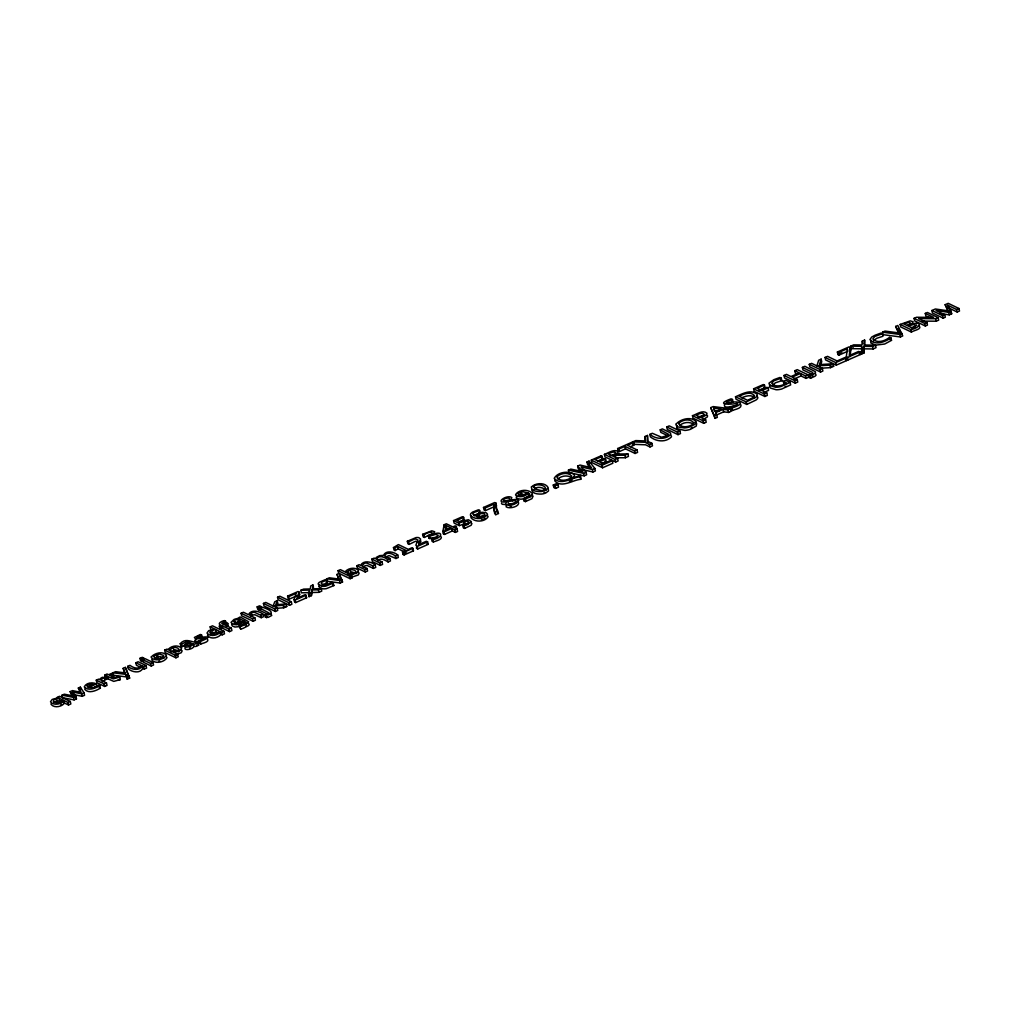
<?xml version="1.0" encoding="UTF-8"?>
<svg xmlns="http://www.w3.org/2000/svg" width="1010" height="1010" viewBox="0 0 1010 1010"><rect width="100%" height="100%" fill="white"/><g stroke="black" fill="none" stroke-linecap="round" stroke-linejoin="round"><path stroke-width="1.5" d="M647.448 435.449L647.423 441.181L651.917 443.34L652.485 445.852L649.998 446.938L645.529 444.791L633.459 444.337L632.904 441.837L635.732 440.587L645.1 440.928L645.15 436.459L647.448 435.449L647.991 442.254M645.68 441.951L645.15 436.459M493.827 504.154L494.029 510.694L495.784 514.683L498.46 513.497L496.188 508.068L496.036 503.182L494.698 502.538L483.5 507.462L484.055 509.962L485.393 510.606L494.382 506.666L493.827 504.154L484.838 508.106L483.5 507.462M494.382 506.666L494.584 513.206L495.784 514.683M51.068 703.705L51.055 704.311C54.048 708.199 61.143 706.987 64.097 703.591L63.605 700.385L67.948 702.468L70.283 701.445L70.839 703.957L68.503 704.98L64.173 702.897M207.568 634.962L207.555 635.568C210.547 639.469 217.642 638.244 220.597 634.848L220.104 631.641L221.581 632.361L223.917 631.326L224.485 633.838L222.149 634.861L220.672 634.154M243.839 620.898L243.814 621.567C240.973 624.837 233.853 626.288 231.012 622.413L233.941 619.534A5.517 2.171 -12.6 0 1 237.426 618.549L240.153 616.958L248.637 621.756L246.263 624.256L240.115 626.629L239.143 625.91L245.266 623.612A3.649 1.439 -12.6 0 0 245.948 622.135L243.839 620.898L244.382 624.079L243.094 625.405M496.036 503.182L496.743 510.58M873.435 340.824L876.655 338.325L882.942 336.267L882.386 333.755L874.824 336.444L872.842 338.931C877.109 343.829 885.366 340.888 889.633 337.226L890.934 337.858L891.502 340.357L884.672 344.031L875.493 345.167L872.552 346.43L863.866 346.342L864.093 352.907L861.745 353.942L861.593 346.291L850.761 346.152L851.316 348.652L862.161 348.803L861.593 346.291M861.745 353.942L862.06 350.091M850.761 346.152L853.677 344.865L861.921 344.966L862.288 341.077L864.623 340.054L864.219 344.991L875.481 345.155L876.036 347.655L873.12 348.942L864.434 348.841M864.888 346.266L864.623 340.054M864.093 352.907L863.866 346.342M63.605 700.385L63.542 701.079C60.587 704.475 53.479 705.7 50.5 701.798L52.179 699.438L58.125 697.746L57.229 697.304L59.565 696.281L70.283 701.445M220.104 631.641L220.041 632.348C217.087 635.745 209.979 636.957 207 633.055L208.679 630.694L214.625 629.003L210.156 626.856L210.711 629.356M300.803 590.32L303.568 589.108L310.335 588.931L310.689 585.977L312.948 584.992L312.507 588.855L321.205 588.603L321.761 591.115L319.008 592.327L312.039 592.516L311.421 595.648L309.085 596.683L308.517 594.17L309.338 590.08L300.803 590.32L301.359 592.832L309.893 592.58M231.643 624.332L232.262 625.973L234.926 627.033L240.67 626.503M837.378 352.023L849.158 346.847L850.294 347.402L849.271 355.545L858.651 351.43L859.864 352.01L860.419 354.523L848.072 359.939L846.86 359.358L846.292 356.846L847.314 348.702L838.515 352.566L837.378 352.023L837.934 354.535L839.07 355.078L847.87 351.215L847.314 348.702M850.003 356.694L850.849 349.902L850.294 347.402M416.537 546.928L416.524 548.342L417.774 548.935L428.164 544.377L427.609 541.865L426.346 541.259L418.771 544.592L418.695 542.736L420.627 539.125L418.935 537.699A5.138 2.02 -12.6 0 0 416.032 537.585L407.346 541.272L407.901 543.784L409.164 544.39L415.514 541.284L418.342 541.991M219.7 625.897L220.761 627.361M554.894 480.015L554.755 480.836C561.434 488.587 572.796 479.876 580.788 479.308L580.586 475.533L573.188 477.717L574.538 475.849L573.983 474.233C568.1 470.445 557.57 472.162 554.2 478.336C560.878 486.075 572.228 477.364 580.232 476.808L580.586 475.533M456.343 526.45L454.008 527.485L457.038 528.937L457.593 531.449L455.409 532.409L452.379 530.944L444.526 534.404L443.453 533.873L442.885 531.374L444.147 524.745L446.319 523.786L452.834 526.917L455.169 525.894L456.343 526.45L456.899 528.962M443.453 533.873L443.945 531.222M151.929 659.328L151.803 659.934C155.275 664.315 164.415 662.169 166.978 657.699L166.296 656.601M311.421 595.648L311.471 590.004L318.44 589.815L321.205 588.603M309.085 596.683L309.628 593.943M446.041 525.516L445.082 530.326L450.813 527.813L446.041 525.516L446.117 530.427M833.086 363.777L829.942 365.153L816.888 365.885L818.668 360.242L821.155 359.143L819.426 364.61L833.086 363.777L833.641 366.276L830.51 367.653L820.347 368.233M820.423 365.759L821.723 361.656L821.155 359.143M142.221 665.855C139.632 671.334 131.464 669.605 127.689 666.36L128.245 668.872C132.02 672.117 140.188 673.847 142.776 668.367L142.221 665.855L143.698 666.562L146.021 665.539L146.576 668.052L144.253 669.075L142.776 668.367M287.598 596.127L298.026 591.544L299.086 592.062L296.877 598.299L304.957 594.751L306.03 595.269L306.598 597.769L295.652 602.579L294.579 602.061L294.011 599.561L296.22 593.324L288.658 596.645L287.598 596.127L288.153 598.64L289.226 599.145L296.788 595.824M298.329 598.311L299.654 594.574L299.086 592.062M286.183 603.98L283.204 605.293L273.154 606L274.745 601.771L277.245 600.672L275.743 604.712L286.183 603.98L286.739 606.492L283.772 607.793L276.589 608.298M276.803 605.874L277.813 603.185L277.245 600.672M506.3 505.303L506.174 506.843C509.52 509.28 520.213 506.427 518.42 502.185M471.266 516.123L470.938 517.676C474.839 522.587 484.888 522.107 488.108 516.766L487.552 515.744M523.609 498.523L529.947 495.594L529.682 494.004L528.192 493.006C525.781 496.63 519.165 497.993 515.719 495.178L515.58 494.647C518.698 489.395 528.76 488.777 532.485 493.738L532.119 495.367L530.225 496.945L524.821 499.104L523.609 498.523L524.177 501.036L525.389 501.616L531.916 498.675L533.04 496.251L531.841 494.748M528.192 493.006L528.748 495.519C526.336 499.142 519.721 500.493 516.274 497.69L516.678 495.948M321.748 585.484L327.354 582.593L326.785 580.081L325.599 579.513L319.564 582.164A6.426 2.538 -12.6 0 0 318.188 584.058L321.71 586.229A7.764 3.055 -12.6 0 0 325.75 586.166L333.275 583.073L333.843 585.585L326.306 588.666A7.764 3.055 -12.6 0 1 322.266 588.742L318.743 586.57A6.426 2.538 -12.6 0 1 319.362 585.32M772.334 385.239L775.541 382.74L781.828 380.669L781.273 378.157L779.871 377.488L773.837 379.684L768.989 383.169L769.772 385.492L775.503 387.234A8.345 3.283 -12.6 0 0 781.071 386.527L790.098 382.386L790.653 384.898L781.639 389.039A8.345 3.283 -12.6 0 1 776.059 389.734L770.327 388.004L769.38 386.514L770.15 384.823M85.244 688.176L84.827 689.388C88.59 693.933 96.215 690.752 100.381 688.113L99.813 685.601L98.69 685.058L93.665 687.545L88.337 687.469L96.417 683.922L96.973 686.434L92.933 688.201M419.251 545.236L420.955 540.994M534.138 489.294C537.194 485.86 543.115 487.439 546.145 490.166M677.268 425.652L676.586 427.331L677.521 428.795L684.894 430.437A8.56 3.371 -12.6 0 0 690.449 429.326L696.244 426.081L696.673 423.632M508.434 504.861L508.99 504.041L515.529 503.131M871.264 340.408L870.746 342.87L875.493 345.167M377.614 561.093C380.126 557.04 385.264 560.197 388.118 561.964L390.453 560.941L389.898 558.429L384.621 555.891C386.363 551.005 392.675 553.796 395.415 556.005L397.751 554.982L398.306 557.495L395.97 558.517L389.039 555.576L385.946 556.99M198.086 642.625L196.571 643.509A2.247 0.884 -12.6 0 1 194.122 643.976L193.314 643.85C189.627 649.758 177.318 646.324 189.325 642.246L186.774 641.552L181.434 644.216L180.26 643.648C185.739 637.272 192.178 642.739 198.086 642.625L198.642 645.137L197.127 646.021A2.247 0.884 -12.6 0 1 194.69 646.476L193.869 646.362C192.973 649.695 182.04 651.261 185.638 646.981M724.498 404.518C723.059 409.732 733.601 405.414 736.555 405.565M170.261 652.069L175.311 649.821L179.3 651.248M347.263 574.337L352.313 572.077L356.29 573.503M234.358 623.498L239.042 621.541L242.425 622.45M557.836 478.967C561.522 475.672 567.999 474.725 571.976 478.008M679.667 425.462C683.202 422.281 689.047 421.435 693.188 423.947M195.915 639.128L194.753 640.681L195.384 641.249L198.856 641.375M250.972 616.327L252.614 615.216A1.868 0.732 -12.6 0 1 255.189 614.888L261.224 617.703L263.547 616.681L262.991 614.168C259.216 610.924 251.061 609.207 248.46 614.673L243.41 612.249L241.087 613.272L241.643 615.772L253.081 621.276L255.404 620.254L254.836 617.754L249.748 615.305L252.058 612.704A1.868 0.732 -12.6 0 1 254.634 612.376L260.668 615.191L262.991 614.168M363.171 567.052L364.812 565.941A1.868 0.732 -12.6 0 1 367.387 565.613L373.422 568.415L375.745 567.405L375.177 564.893C371.402 561.636 363.247 559.931 360.646 565.398L359.169 564.691L356.846 565.714L357.414 568.213L365.266 572.001L367.59 570.978L367.034 568.466L361.946 566.017L364.256 563.428A1.868 0.732 -12.6 0 1 366.819 563.1L372.854 565.916L375.177 564.893M102.3 681.624L105.116 680.134L104.548 677.622L102.439 677.293A4.873 1.919 -12.6 0 0 100.129 679.162L100.078 679.844L98.601 679.137L96.278 680.159L96.846 682.659L104.699 686.447L107.022 685.424L106.467 682.924L101.278 680.424L101.745 679.111L104.548 677.622M409.164 544.39L408.595 541.878L414.946 538.772L418.001 540.034L415.855 545.185L417.218 546.435L427.609 541.865M890.934 337.858C885.48 341.872 874.9 345.95 869.926 339.587L871.718 337.037L874.988 335.257L880.96 333.073L882.386 333.755M180.26 643.648L180.815 646.16L182.002 646.728L186.37 644.241M473.892 515.416L480.179 512.928L479.624 510.429L478.374 509.823L472.566 512.095L470.71 513.623L470.382 515.163C474.271 520.074 484.32 519.595 487.552 514.267L486.29 512.815L482.452 512.297A5.732 2.26 -12.6 0 0 478.929 513.042L474.915 515.971L472.756 513.913L474.031 512.411L479.624 510.429M440.713 536.133C443.832 539.365 435.348 541.057 433.416 541.991L432.091 541.36L431.522 538.848L432.861 539.491C441.509 538.545 444.753 530.427 433.088 534.113L434.691 531.74L431.775 530.818L422.622 534.341L423.859 534.934L427.104 532.964L431.017 532.093L432.533 533.267L428.391 535.843L428.947 538.355L437.633 537.017M422.622 534.341L423.177 536.853L424.427 537.446L429.162 534.909L432.495 534.858M53.997 702.493L59.666 700.725L62.077 701.887M210.497 633.75L216.165 631.982L218.577 633.144M393.471 547.572L394.569 548.102L397.536 546.309L405.982 550.374L402.498 551.914L403.053 554.414L404.126 554.932L413.444 550.841L412.888 548.329L411.815 547.811L408.318 549.352L398.407 544.579L393.471 547.572L394.039 550.071L395.137 550.601L398.091 548.809L405.136 552.205M99.813 685.601C95.647 688.239 88.034 691.421 84.272 686.876C86.039 682.684 92.63 681.965 96.417 683.922M483.992 519.115L485.179 518.446M519.026 495.493L525.44 494.18M154.959 658.141L159.845 656.513L164.125 657.952M477.654 517.398L482.035 515.971L484.838 516.501M812.04 376.616L813.126 376.036M119.736 677.091L113.183 678.871L107.338 676.283L104.661 676.473L105.217 678.985L107.893 678.796L113.751 681.384L120.304 679.604L119.736 677.091L118.751 676.612L114.824 677.634L109.661 675.261L113.006 673.796L113.562 676.309L111.34 677.281M60.789 704.753L61.673 704.286M118.284 679.667L120.304 679.604M250.695 615.027L251.869 614.408M347.402 572.544L348.639 571.913M177.911 653.47L178.656 653.104M105.394 677.596L104.838 675.084L107.022 673.998L108.588 674.756L111.933 673.279L113.006 673.796M569.35 481.568L570.536 480.975M691.181 428.051L692.368 427.47M784.934 386.88L786.159 386.274M468.387 523.811L465.231 523.546L459.323 525.629L454.121 523.117L453.553 520.605L458.767 523.117L464.663 521.034L467.832 521.312L468.552 521.892L467.857 523.306L462.744 525.301L463.3 527.813L464.575 528.419L471.115 525.301L471.897 523.622L470.938 522.763M703.048 419.731L707.316 416.953L707.568 415.779L706.52 414.845M428.947 538.355L429.755 537.989M210.156 626.856L212.491 625.821L223.917 631.326M263.433 603.45L265.756 602.427L277.182 607.932L277.737 610.444L275.414 611.467L263.989 605.962L263.433 603.45L274.859 608.954L277.182 607.932M277.548 597.251L279.871 596.228L291.297 601.733L291.865 604.245L289.542 605.268L278.103 599.763L277.548 597.251L288.974 602.755L291.297 601.733M338.072 570.663L340.395 569.653L345.445 572.077L345.521 571.382C348.475 567.986 355.583 566.761 358.563 570.663L356.883 573.024L350.937 574.728L352.187 577.821L350.154 578.717L338.64 573.175L338.072 570.663L349.586 576.218L351.631 575.321L352.187 577.821M139.961 658.343L142.284 657.321L143.71 658.002L144.279 660.515L141.956 661.537L140.529 660.856L139.961 658.343L141.387 659.025L143.71 658.002M257.159 606.871L259.494 605.836L260.921 606.53L261.489 609.03L259.153 610.065L257.727 609.371L257.159 606.871L258.585 607.553L260.921 606.53M453.553 520.605L462.391 516.729L463.64 517.322L464.196 519.834L460.118 521.627M594.84 468.413L592.378 469.498L581.04 466.873L586.078 472.263L586.633 474.776L584.184 475.849L568.971 472.667L568.415 470.155L570.802 469.107L582.833 471.619L577.657 466.09L580.043 465.055L591.506 467.693L586.999 461.987L589.019 461.103L594.84 468.413L595.395 470.925L592.933 472.011L581.596 469.385M601.266 463.729L606.139 461.583L605.583 459.083L599.486 461.759L603.361 463.628L611.151 460.206L612.287 460.749L612.843 463.262L602.579 467.769L591.873 462.605L591.304 460.106L601.064 455.813L602.2 456.368L602.768 458.868L597.907 461.002M604.409 454.349C608.55 453.099 613.916 448.629 618.309 451.609L617.047 454.045L627.892 453.894L628.447 456.406L625.405 457.745L615.911 457.745L615.355 455.232L613.045 456.242L617.565 458.426L618.133 460.939L615.683 462.012L604.965 456.861L604.409 454.349L615.115 459.512L617.565 458.426M633.636 442.557L627.45 445.271L637.02 449.892L637.588 452.392L635.101 453.477L625.531 448.869L619.332 451.596L618.196 451.041L617.64 448.541L632.5 442.014L633.636 442.557L634.204 445.069L630.48 446.698M671.271 435.727L671.473 436.838C665.918 442.582 656.399 441.812 650.427 436.888L649.872 434.376L652.346 433.29L661.575 437.242L667.862 435.386A3.144 1.237 -12.6 0 0 668.481 434.262L660.224 429.831L660.78 432.343L667.597 435.626M660.224 429.831L662.396 428.884L670.11 432.684L670.905 434.325C665.35 440.07 655.831 439.312 649.872 434.376M666.739 426.977L669.213 425.879L679.919 431.043L680.487 433.555L678.013 434.641L667.294 429.477L666.739 426.977L677.445 432.128L679.919 431.043M692.469 415.666C696.685 414.428 702.821 409.391 707.013 413.267L706.142 415.11L701.382 417.698L705.636 419.743L706.205 422.256L703.743 423.329L693.037 418.178L692.469 415.666L703.187 420.829L705.636 419.743M715.042 418.367L710.699 407.661L713.148 406.588L730.684 408.747L731.24 411.259L728.563 412.433L723.703 411.84L714.487 415.867L715.042 418.367L717.353 417.357L715.749 412.572L723.135 409.328L728.008 409.921L730.684 408.747M735.507 396.766C741.769 394.14 750.758 388.762 757.02 394.203L757.26 394.973A8.699 3.421 -12.6 0 1 755.392 397.549L746.213 401.93L735.507 396.766L736.063 399.278L746.781 404.429L755.96 400.061A8.699 3.421 -12.6 0 0 757.828 397.485L756.907 395.983M763.711 392.524L768.597 390.378L768.042 387.865L761.931 390.542L766.792 392.89L767.347 395.402L764.873 396.488L754.167 391.324L753.599 388.812L763.358 384.532L764.494 385.075L765.05 387.587L758.99 390.251M794.087 379.002L801.006 375.96L806.068 378.397L808.543 377.311L807.987 374.798L805.5 375.884L800.45 373.447L792.143 377.096L797.206 379.533L797.761 382.045L795.287 383.131L784.568 377.967L784.012 375.467L786.487 374.369L791.007 376.553L799.314 372.905L794.794 370.72L795.35 373.233L797.61 374.319M794.794 370.72L797.269 369.635L807.987 374.798M812.356 374.432L802.937 369.9L802.382 367.4L804.856 366.302L815.411 371.693L815.487 372.665L813.53 374.281L810.045 375.72L808.694 375.076L809.262 377.588L810.601 378.232L815.019 376.238L816.055 375.177L815.512 373.75M809.275 364.358L811.598 363.348L822.317 368.498L822.872 371.011L820.549 372.034L809.843 366.87L809.275 364.358L819.994 369.521L822.317 368.498M825.056 357.439L827.531 356.353L837.101 360.961L844.966 357.515L846.102 358.058L846.658 360.57L836.331 365.102L825.612 359.951L825.056 357.439L835.762 362.59L846.102 358.058M882.551 332.189L885.025 331.091L899.203 332.947L895.643 326.432L897.814 325.485L902.751 335.926L900.415 336.949L883.106 334.689L882.551 332.189L899.847 334.449L902.183 333.414M900.175 324.437L910.275 320.877L913.154 321.748L911.664 324.122C923.127 320.688 920.426 327.922 910.881 329.601L900.175 324.437L900.731 326.95L911.437 332.113C912.724 330.586 922.181 329.437 919.403 326.142M922.294 321.117L936.257 321.205L938.681 320.145L938.113 317.632L935.702 318.705L918.633 318.579L926.902 322.569L927.458 325.069L925.337 326.003L914.631 320.852L914.063 318.339L916.499 317.266L933.556 317.392L925.286 313.416L925.842 315.915L929.983 317.91M925.286 313.416L927.407 312.481L938.113 317.632M947.91 305.31L951.092 311.282L948.706 312.33L936.017 310.524L944.754 314.729L945.309 317.241L943.188 318.163L932.47 313.012L931.914 310.499L935.348 308.997L948.466 310.865L945.158 304.679L948.226 303.341L958.944 308.492L959.5 311.004L957.19 312.014L948.478 307.823L947.91 305.31L956.621 309.514L958.944 308.492M602.2 456.368L594.928 459.563L598.362 461.216L604.46 458.54L605.583 459.083M617.64 448.541L618.776 449.084L624.975 446.357L634.545 450.978L637.02 449.892M764.494 385.075L757.21 388.282L760.808 390.012L766.918 387.322L768.042 387.865M463.64 517.322L456.836 520.314L459.664 521.665L468.413 519.746L471.38 521.627L467.239 524.708L464.019 525.92L462.744 525.301M84.019 692.772L81.684 693.807L72.884 692.065L75.901 696.344L76.457 698.857L74.121 699.88L62.582 697.708L62.027 695.196L64.299 694.198L73.2 695.903L70.144 691.635L72.468 690.613L81.204 692.38L78.338 688.037L80.333 687.153L84.019 692.772L84.575 695.284L82.239 696.307L74.904 694.867M104.661 676.473L106.265 675.766L104.838 675.084M113.07 672.786L115.582 671.675L125.164 672.913L123.169 668.342L125.354 667.383L129.646 678.127L127.222 679.187L125.884 674.39L113.07 672.786L113.625 675.286L126.439 676.902M127.689 666.36L130.012 665.337C132.739 667.635 139.418 670.274 140.933 665.236L135.832 662.787L136.4 665.287L140.213 667.13M135.832 662.787L138.155 661.765L146.021 665.539M142.814 659.719L145.137 658.697L153.002 662.484L153.558 664.984L151.235 666.007L143.382 662.219L142.814 659.719L150.679 663.494L153.002 662.484M164.643 650.124L166.966 649.114L168.443 649.821L168.518 649.114C171.473 645.731 178.581 644.494 181.56 648.407L179.881 650.768L173.935 652.46L177.684 654.265L178.24 656.778L175.917 657.8L165.198 652.637L164.643 650.124L175.361 655.288L177.684 654.265M226.177 626.844L228.31 625.91L227.742 623.397L224.548 624.799L231.34 628.068L231.896 630.581L229.56 631.603L222.781 628.334L219.89 628.624L219.321 626.112L221.139 625.316C216.203 623.776 222.225 620.797 224.46 620.62L225.596 621.163L226.152 623.675M268.433 614.534L260.567 610.747L260.012 608.235L262.348 607.212C269.316 609.459 276.235 613.158 266.034 615.292L264.91 614.749L265.466 617.261L268.256 617.325L271.74 615.481L270.768 613.512M327.025 578.806L329.348 577.783L339.196 579.096L337.012 574.425L339.171 573.465L342.541 581.987L340.219 583.01L327.594 581.318L327.025 578.806L339.65 580.497L341.973 579.475M389.898 558.429L387.562 559.452C384.823 557.242 378.485 554.452 376.755 559.351L382.02 561.888L382.588 564.401L380.265 565.411L372.4 561.636L371.844 559.123L374.167 558.101L375.644 558.808L376.339 557.369L379.646 555.626L383.51 555.361C385.883 549.869 394.152 551.851 397.751 554.982M837.934 354.535L841.86 352.806M851.316 348.652L853.261 347.793M219.321 626.112L222.213 625.821L229.005 629.091L231.34 628.068M428.391 535.843L429.351 536.31L435.575 534.378L438.277 535.262L436.067 537.408L431.522 538.848M105.217 678.985L106.82 678.278M783.848 383.888L783.293 381.376L785.755 380.303L790.098 382.386M442.885 531.374L443.971 531.891L451.823 528.432L454.853 529.897L457.038 528.937M553.265 485.027L556.182 483.752L557.962 484.611L558.53 487.123L555.614 488.398L553.821 487.54L553.265 485.027L555.045 485.886L557.962 484.611M62.027 695.196L73.553 697.38L75.901 696.344M96.278 680.159L104.144 683.934L106.467 682.924M241.087 613.272L252.513 618.776L254.836 617.754M294.011 599.561L295.084 600.066L306.03 595.269M308.517 594.17L310.853 593.148M356.846 565.714L364.711 569.488L367.034 568.466M371.844 559.123L379.697 562.911L382.02 561.888M402.498 551.914L403.558 552.432L412.888 548.329M495.216 512.171L497.892 510.997M568.415 470.155L583.616 473.337L586.078 472.263M591.304 460.106L602.023 465.256L612.287 460.749M615.355 455.232L624.849 455.232L627.892 453.894M632.904 441.837L644.973 442.279L649.443 444.425L651.917 443.34M753.599 388.812L764.317 393.976L766.792 392.89M784.012 375.467L794.731 380.618L797.206 379.533M846.292 356.846L847.516 357.439L859.864 352.01M861.189 351.43L863.537 350.394M914.063 318.339L924.781 323.503L926.902 322.569M931.914 310.499L942.62 315.663L944.754 314.729M403.053 554.414L406.55 552.887M939.388 313.428L949.261 314.842L951.66 313.782L951.092 311.282M127.222 679.187L126.667 676.675L129.078 675.614M190.158 642.65L186.358 645.201L189.097 645.642L192.19 643.635L190.158 642.65L190.726 645.163L189.93 645.491M741.719 397.839C745.62 396.008 751.099 394.342 754.722 397.574M698.15 416.978L702.973 415.741M478.336 516.009L479.485 515.554M610.116 455.649L615.683 454.727M223.349 624.635L224.523 624.193M505.518 501.276L508.055 500.531M728.273 403.495L733.058 402.005L732.503 399.505L731.114 398.836C714.095 405.01 730.129 404.77 737.653 403.318L737.313 404.922L730.432 407.283L730.987 409.795L732.49 410.527C734.939 409.214 741.58 408.697 741.062 404.959M189.653 648.142L190.524 647.852M88.716 687.053L90.029 686.598M350.306 569.728L346.329 572.506L349.952 574.248L354.358 573.226L356.088 571.736L354.573 570.233L351.758 569.564L350.306 569.728L350.874 572.228M173.303 647.473L169.327 650.251L172.95 651.993L177.356 650.958L179.086 649.481L177.571 647.978L174.755 647.309L173.303 647.473L173.871 649.973M730.432 407.283L731.934 408.015C749.647 402.094 735.469 400.667 726.228 403.003L726.644 401.551L732.503 399.505M196.66 645.238L198.642 645.137M326.785 580.081L321.824 582.126L321.332 583.793L325.548 585.042L332.05 582.48L333.275 583.073M239.143 625.91L240.67 629.129L243.082 628.359L248.687 625.48L249.205 624.268L247.955 623.031M200.99 636.982L202.177 637.55L201.609 635.038C183.441 641.489 223.879 631.919 200.296 641.451L198.995 640.82L199.551 643.332L200.864 643.963C202.555 643.181 209.588 642.019 207.568 639.254M808.694 375.076L812.558 373.523L812.697 372.488L802.382 367.4M225.596 621.163L221.72 623.347L223.475 624.281L226.682 622.88L227.742 623.397M524.177 501.036L526.576 500.303M156.689 656.285L158.09 655.856M781.273 378.157L773.723 380.846L771.741 383.333C775.352 387.802 782.561 385.681 786.777 383.068L783.293 381.376M211.494 632.209L212.681 631.869M520.743 493.688L522.195 493.284M264.91 614.749L269.039 612.956L260.012 608.235M265.466 617.261L267.221 616.782M907.131 325.283L909.909 324.778L909.353 322.278L903.761 323.907L907.333 325.637L910.667 323.68L909.353 322.278M463.451 522.978L464.966 522.587M198.995 640.82L205.106 638.131L195.688 638.989L194.387 637.449L200.422 634.469L201.609 635.038M911.613 327.53L915.413 326.962M175.765 654.846L181.27 652.712L182.128 650.907L181.295 649.821M56.181 700.612L57.418 700.372M481.416 519.822L482.288 519.67M215.597 629.47L210.471 630.871L209.84 632.727C212.555 635 217.529 634.482 219.22 631.212L215.597 629.47L216.165 631.982M59.098 698.213L53.972 699.614L53.341 701.47C56.055 703.743 61.029 703.212 62.721 699.955L59.098 698.213L59.666 700.725M239.686 618.89L235.368 619.887L233.651 621.377L234.901 622.817L237.577 623.423L241.365 622.286L242.956 620.468L239.686 618.89L240.254 621.402M237.994 621.062L239.269 620.935L238.373 620.494M351.493 577.228L358.272 574.968L359.131 573.162L358.298 572.077M158.936 661.108L159.769 661.045M283.76 606.694L286.739 606.492M830.611 366.466L833.641 366.276M505.467 504.533L502.172 504.28L501.415 503.157M510.05 506.54L511.426 506.54M713.704 408.179L721.292 409.101L715.332 411.714L713.704 408.179L714.259 410.691L718.817 411.247M890.201 339.739L891.502 340.357M849.713 349.359L850.849 349.902M859.207 353.929L860.419 354.523M845.522 360.014L846.658 360.57M780.427 379.987L781.828 380.669M763.913 387.045L765.05 387.587M731.669 401.336L733.058 402.005M602.768 458.868L601.632 458.325L601.064 455.813M605.028 461.04L606.139 461.583M495.266 505.038L496.604 505.682M478.929 512.335L480.179 512.928M462.946 519.228L464.196 519.834M446.609 528.028L448.983 529.177M426.914 543.771L428.164 544.377M407.346 541.272L408.595 541.878M412.37 550.324L413.444 550.841M332.606 584.992L333.843 585.585M326.154 582.012L327.354 582.593M305.525 597.251L306.598 597.769M298.581 594.057L299.654 594.574M244.407 623.397L245.645 624.003M227.237 625.392L228.31 625.91M112.501 675.791L113.562 676.309M99.245 687.57L100.381 688.113M694.905 422.268L695.991 422.925M528.748 495.519L530.237 496.516M511.817 499.647L512.499 500.72M350.937 574.728L351.631 575.321M581.331 471.91L578.225 468.602L577.657 466.09M497.4 512.285L498.46 513.497M590.269 467.92L587.567 464.499L586.999 461.987M72.228 696.281L70.144 691.635M74.197 695.637L76.457 698.857M80.333 692.721L78.338 688.037M548.241 488.815L548.544 490.948L545.817 492.943A5.719 2.26 -12.6 0 1 541.474 494.054C538.166 494.168 532.851 493.953 531.752 490.191M898.37 327.985L902.018 334.6M899.051 334.159L895.643 326.432M949.753 310.209L951.66 313.782M948.365 312.128L945.158 304.679M338.666 579.26L337.012 574.425M339.739 575.978L342.541 581.987M710.699 407.661L714.487 415.867M129.646 678.127L125.354 667.383M124.722 673.14L123.169 668.342M125.884 674.39L126.667 676.675M618.865 454.109L619.042 454.803M956.621 309.514L957.19 312.014M948.706 312.33L949.261 314.842M942.62 315.663L943.188 318.163M935.702 318.705L936.257 321.205M924.781 323.503L925.337 326.003M910.881 329.601L911.437 332.113M899.847 334.449L900.415 336.949M872.552 346.43L873.12 348.942M862.288 341.077L862.856 343.589M847.516 357.439L848.072 359.939M838.515 352.566L839.07 355.078M835.762 362.59L836.331 365.102M829.942 365.153L830.51 367.653M819.994 369.521L820.549 372.034M810.045 375.72L810.601 378.232M805.5 375.884L806.068 378.397M800.45 373.447L801.006 375.96M794.731 380.618L795.287 383.131M764.317 393.976L764.873 396.488M746.213 401.93L746.781 404.429M731.934 408.015L732.49 410.527M728.008 409.921L728.563 412.433M723.135 409.328L723.703 411.84M715.749 412.572L716.305 415.085M703.187 420.829L703.743 423.329M677.445 432.128L678.013 434.641M649.443 444.425L649.998 446.938M632.5 442.014L633.068 444.514M634.545 450.978L635.101 453.477M624.975 446.357L625.531 448.869M624.849 455.232L625.405 457.745M618.776 449.084L619.332 451.596M615.115 459.512L615.683 462.012M602.023 465.256L602.579 467.769M592.378 469.498L592.933 472.011M589.019 461.103L589.587 463.615M583.616 473.337L584.184 475.849M580.232 476.808L580.788 479.308M571.382 478.891L571.938 481.404M555.045 485.886L555.614 488.398M524.821 499.104L525.389 501.616M484.838 508.106L485.393 510.606M464.019 525.92L464.575 528.419M458.767 523.117L459.323 525.629M454.853 529.897L455.409 532.409M451.823 528.432L452.379 530.944M444.147 524.745L444.703 527.245M443.971 531.891L444.526 534.404M432.861 539.491L433.416 541.991M429.351 536.31L429.906 538.822M423.859 534.934L424.427 537.446M417.218 546.435L417.774 548.935M403.558 552.432L404.126 554.932M397.536 546.309L398.091 548.809M394.569 548.102L395.137 550.601M395.415 556.005L395.97 558.517M387.562 559.452L388.118 561.964M379.697 562.911L380.265 565.411M372.854 565.916L373.422 568.415M364.711 569.488L365.266 572.001M349.586 576.218L350.154 578.717M339.65 580.497L340.219 583.01M318.44 589.815L319.008 592.327M312.948 584.992L313.517 587.492M311.471 590.004L312.039 592.516M295.084 600.066L295.652 602.579M288.658 596.645L289.226 599.145M288.974 602.755L289.542 605.268M283.204 605.293L283.772 607.793M274.859 608.954L275.414 611.467M266.034 615.292L266.602 617.804M260.668 615.191L261.224 617.703M258.585 607.553L259.153 610.065M252.513 618.776L253.081 621.276M240.115 626.629L240.67 629.129M229.005 629.091L229.56 631.603M224.46 620.62L225.028 623.132M222.213 625.821L222.781 628.334M220.395 626.629L220.963 629.129M221.581 632.361L222.149 634.861M200.296 641.451L200.864 643.963M193.314 643.85L193.869 646.362M181.434 644.216L182.002 646.728M175.361 655.288L175.917 657.8M150.679 663.494L151.235 666.007M143.698 666.562L144.253 669.075M141.387 659.025L141.956 661.537M107.338 676.283L107.893 678.796M105.734 676.99L106.29 679.503M104.144 683.934L104.699 686.447M80.333 687.153L80.888 689.666M81.684 693.807L82.239 696.307M72.884 692.065L73.44 694.577M73.553 697.38L74.121 699.88M67.948 702.468L68.503 704.98M544.769 492.425A3.219 1.262 -12.6 0 1 543.86 492.754M246.301 625.733A3.649 1.439 -12.6 0 1 245.821 626.124M234.509 622.034A5.517 2.171 -12.6 0 1 235.608 621.617M518.66 500.442C516.665 504.432 509.621 506.54 505.606 504.331L506.591 501.806C493.574 503.687 507.02 493.94 511.817 497.589L510.845 499.937L516.716 499.357L518.66 500.442M533.57 486.782L536.058 489.294L541.385 490.557A3.219 1.262 -12.6 0 0 544.213 489.913C549.389 486.025 535.767 482.452 533.57 486.782M754.445 395.642L753.359 397.485L747.564 400.288L739.118 396.223C743.524 394.152 750.683 390.946 754.445 395.642M526.904 492.665L524.897 494.736L521.716 495.481L518.85 494.925L517.928 493.675L522.246 491.605L526.904 492.665M676.17 423.998L676.283 425.589L678.026 426.94L684.325 427.937A8.56 3.371 -12.6 0 0 689.893 426.826L694.754 424.427L696.382 421.89C691.711 416.006 680.614 418.91 676.17 423.998M476.379 515.618L476.783 516.792L479.952 517.385L485.166 515.239L484.27 513.989L481.48 513.459L476.379 515.618M151.361 656.816L151.248 657.422C154.707 661.803 163.86 659.656 166.423 655.187C162.926 650.768 154.719 653.117 151.361 656.816M516.148 501.276L515.984 501.856C514.658 504.028 506.023 505.631 508.421 501.528L514.039 500.594L516.148 501.276M531.424 486.959C530.906 491.315 537.762 491.719 540.905 491.542A5.719 2.26 -12.6 0 0 545.261 490.443L548.215 487.716C545.362 482.123 535.477 482.793 531.424 486.959M503.258 499.874L504.205 500.909L509.103 500.291C511.754 496.68 504.419 497.993 503.258 499.874M916.6 325.321L912.194 327.972L908.293 326.091L913.103 324.563L916.6 325.321M704.21 414.504L700.233 417.143L696.067 415.135C698.364 414.277 702.518 411.676 704.21 414.504M154.012 656.02L154.088 657.156C156.323 659.416 163.62 659.101 163.57 655.439L159.277 654L154.012 656.02M557.28 476.455L557.002 477.654C560.007 481.454 566.143 480.558 569.981 478.462A5.606 2.209 -12.6 0 0 571.748 476.669L571.736 476.076C568.264 471.935 560.979 473.134 557.28 476.455M679.111 422.95L678.834 424.149C681.838 427.937 687.974 427.041 691.799 424.958A5.606 2.209 -12.6 0 0 693.58 423.152L693.567 422.559C690.082 418.418 682.811 419.63 679.111 422.95M615.835 453.162L611.909 455.699L607.995 453.818L612.906 452.038L615.128 452.215L615.835 453.162M87.112 685.133L87.365 686.914L93.021 684.427L90.711 683.922L87.112 685.133"/></g></svg>
